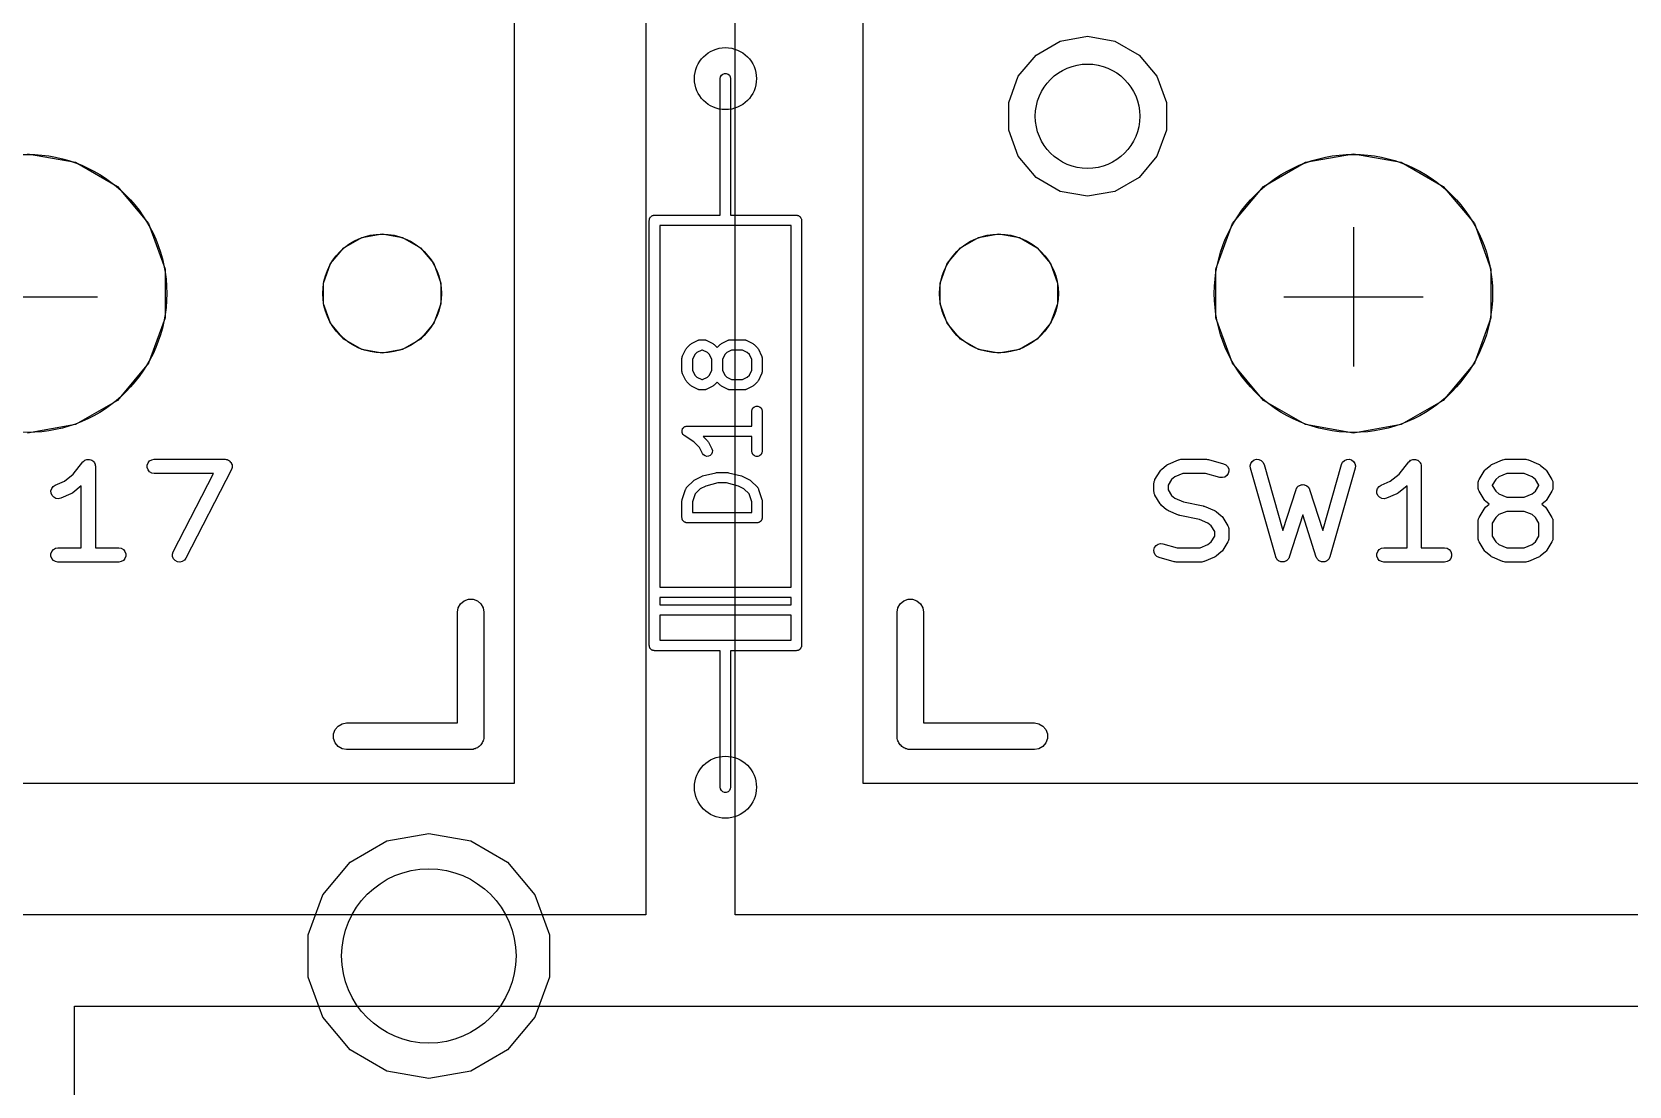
# Model space of a CAD drawing. Header units: millimetres. Extents: x 71 to 299, y 93 to 256.
# Drawn here: x 238.26 to 261.15, y 185.42 to 200.53 of the extents above; entities that cross this region are included whole.
import ezdxf

# ---------------------------------------------------------------- set-up
doc = ezdxf.new("R2010")
doc.units = ezdxf.units.MM
for name, color, linetype in [('BLACK', 7, 'Continuous'), ('PCB', 4, 'Continuous'), ('PCB_参照', 4, 'Continuous'), ('プレート', 6, 'Continuous'), ('物理キー', 7, 'Continuous'), ('裏面', 3, 'Continuous')]:
    doc.layers.add(name, color=color, linetype=linetype)

# ---------------------------------------------------------------- blocks, each defined once
blk = doc.blocks.new('PCB詳細')
at = {"layer": 'BLACK'}
for p, q in [((188.452, -56.5811), (188.798, -56.3818)), ((188.798, -56.3818), (189.19, -56.3126)), ((189.19, -56.3126), (189.582, -56.3818)), ((189.582, -56.3818), (189.928, -56.5811)), ((188.196, -56.8863), (188.452, -56.5811)), ((189.928, -56.5811), (190.184, -56.8863)), ((183.925, -56.92), (183.93, -56.8943)), ((183.925, -58.19), (183.925, -56.92)), ((183.93, -56.8943), (183.943, -56.8718)), ((183.943, -56.8718), (183.963, -56.855)), ((183.963, -56.855), (183.987, -56.8461)), ((183.987, -56.8461), (184.013, -56.8461)), ((184.013, -56.8461), (184.037, -56.855)), ((184.037, -56.855), (184.057, -56.8718)), ((184.057, -56.8718), (184.07, -56.8943)), ((184.07, -56.8943), (184.075, -56.92)), ((184.075, -56.92), (184.075, -58.19)), ((188.06, -57.2608), (188.196, -56.8863)), ((190.184, -56.8863), (190.32, -57.2608)), ((188.06, -57.6592), (188.06, -57.2608)), ((190.32, -57.2608), (190.32, -57.6592)), ((188.196, -58.0337), (188.06, -57.6592)), ((190.32, -57.6592), (190.184, -58.0337)), ((174, -57.9985), (174.685, -58.1192)), ((174.685, -58.1192), (175.287, -58.4667)), ((188.452, -58.3389), (188.196, -58.0337)), ((190.184, -58.0337), (189.928, -58.3389)), ((191.713, -58.4667), (192.315, -58.1192)), ((192.315, -58.1192), (193, -57.9985)), ((193, -57.9985), (193.685, -58.1192)), ((193.685, -58.1192), (194.287, -58.4667)), ((183.925, -58.877), (183.925, -58.19)), ((184.075, -58.19), (184.075, -58.877)), ((188.798, -58.5382), (188.452, -58.3389)), ((189.928, -58.3389), (189.582, -58.5382)), ((175.287, -58.4667), (175.733, -58.9992)), ((189.19, -58.6074), (188.798, -58.5382)), ((189.582, -58.5382), (189.19, -58.6074)), ((191.267, -58.9992), (191.713, -58.4667)), ((194.287, -58.4667), (194.733, -58.9992)), ((175.733, -58.9992), (175.971, -59.6524)), ((182.909, -58.952), (182.91, -58.9455)), ((182.909, -65.048), (182.909, -58.952)), ((182.91, -58.939), (182.912, -58.9328)), ((182.91, -58.9455), (182.91, -58.939)), ((182.912, -58.9328), (182.914, -58.9263)), ((182.914, -58.9263), (182.917, -58.9207)), ((182.917, -58.9207), (182.919, -58.9145)), ((182.919, -58.9145), (182.923, -58.9095)), ((182.923, -58.9095), (182.927, -58.9038)), ((182.927, -58.9038), (182.932, -58.8996)), ((182.932, -58.8996), (182.936, -58.8945)), ((182.936, -58.8945), (182.941, -58.8913)), ((182.941, -58.8913), (182.946, -58.887)), ((182.946, -58.887), (182.953, -58.8848)), ((182.953, -58.8848), (182.958, -58.8815)), ((182.958, -58.8815), (182.965, -58.8804)), ((182.965, -58.8804), (182.971, -58.8781)), ((182.971, -58.8781), (182.978, -58.8781)), ((182.978, -58.8781), (182.984, -58.877)), ((182.984, -58.877), (183.925, -58.877)), ((184, -59.027), (183.059, -59.027)), ((183.059, -59.027), (183.059, -64.211)), ((184.941, -59.027), (184, -59.027)), ((184.075, -58.877), (185.016, -58.877)), ((184.941, -64.211), (184.941, -59.027)), ((185.016, -58.877), (185.022, -58.8781)), ((185.022, -58.8781), (185.029, -58.8781)), ((185.029, -58.8781), (185.035, -58.8804)), ((185.035, -58.8804), (185.042, -58.8815)), ((185.042, -58.8815), (185.047, -58.8848)), ((185.047, -58.8848), (185.053, -58.887)), ((185.053, -58.887), (185.059, -58.8913)), ((185.059, -58.8913), (185.064, -58.8945)), ((185.064, -58.8945), (185.068, -58.8996)), ((185.068, -58.8996), (185.073, -58.9038)), ((185.073, -58.9038), (185.077, -58.9095)), ((185.077, -58.9095), (185.081, -58.9145)), ((185.081, -58.9145), (185.083, -58.9207)), ((185.083, -58.9207), (185.086, -58.9263)), ((185.086, -58.9263), (185.088, -58.9328)), ((185.088, -58.9328), (185.09, -58.939)), ((185.09, -58.939), (185.09, -58.9455)), ((185.09, -58.9455), (185.091, -58.952)), ((185.091, -58.952), (185.091, -65.048)), ((191.029, -59.6524), (191.267, -58.9992)), ((194.733, -58.9992), (194.971, -59.6524)), ((178.531, -59.3457), (178.788, -59.1974)), ((178.788, -59.1974), (179.08, -59.1458)), ((179.08, -59.1458), (179.372, -59.1974)), ((179.372, -59.1974), (179.629, -59.3457)), ((187.371, -59.3457), (187.628, -59.1974)), ((187.628, -59.1974), (187.92, -59.1458)), ((187.92, -59.1458), (188.212, -59.1974)), ((188.212, -59.1974), (188.469, -59.3457)), ((178.34, -59.5729), (178.531, -59.3457)), ((179.629, -59.3457), (179.82, -59.5729)), ((187.18, -59.5729), (187.371, -59.3457)), ((188.469, -59.3457), (188.66, -59.5729)), ((175.971, -59.6524), (175.971, -60.3476)), ((178.239, -59.8517), (178.34, -59.5729)), ((179.82, -59.5729), (179.921, -59.8517)), ((187.079, -59.8517), (187.18, -59.5729)), ((188.66, -59.5729), (188.761, -59.8517)), ((191.029, -60.3476), (191.029, -59.6524)), ((194.971, -59.6524), (194.971, -60.3476)), ((178.239, -60.1483), (178.239, -59.8517)), ((179.921, -59.8517), (179.921, -60.1483)), ((187.079, -60.1483), (187.079, -59.8517)), ((188.761, -59.8517), (188.761, -60.1483)), ((178.34, -60.4271), (178.239, -60.1483)), ((179.921, -60.1483), (179.82, -60.4271)), ((187.18, -60.4271), (187.079, -60.1483)), ((188.761, -60.1483), (188.66, -60.4271)), ((175.971, -60.3476), (175.733, -61.0008)), ((191.267, -61.0008), (191.029, -60.3476)), ((194.971, -60.3476), (194.733, -61.0008)), ((178.531, -60.6543), (178.34, -60.4271)), ((179.82, -60.4271), (179.629, -60.6543)), ((187.371, -60.6543), (187.18, -60.4271)), ((188.66, -60.4271), (188.469, -60.6543)), ((178.788, -60.8026), (178.531, -60.6543)), ((179.08, -60.8541), (178.788, -60.8026)), ((179.372, -60.8026), (179.08, -60.8541)), ((179.629, -60.6543), (179.372, -60.8026)), ((183.385, -60.895), (183.433, -60.7998)), ((183.433, -60.7998), (183.44, -60.7901)), ((183.44, -60.7901), (183.447, -60.7803)), ((183.447, -60.7803), (183.495, -60.7327)), ((183.495, -60.7327), (183.504, -60.7258)), ((183.504, -60.7258), (183.514, -60.7186)), ((183.514, -60.7186), (183.609, -60.671)), ((183.562, -60.8778), (183.527, -60.9463)), ((183.592, -60.8474), (183.562, -60.8778)), ((183.661, -60.8131), (183.592, -60.8474)), ((183.609, -60.671), (183.613, -60.6698)), ((183.613, -60.6698), (183.617, -60.6676)), ((183.617, -60.6676), (183.626, -60.6661)), ((183.626, -60.6661), (183.634, -60.6636)), ((183.634, -60.6636), (183.639, -60.6638)), ((183.639, -60.6638), (183.643, -60.6631)), ((183.643, -60.6631), (183.69, -60.6631)), ((183.673, -60.8131), (183.661, -60.8131)), ((183.741, -60.8474), (183.673, -60.8131)), ((183.69, -60.6631), (183.695, -60.6638)), ((183.695, -60.6638), (183.699, -60.6636)), ((183.699, -60.6636), (183.707, -60.6661)), ((183.707, -60.6661), (183.716, -60.6676)), ((183.716, -60.6676), (183.72, -60.6698)), ((183.72, -60.6698), (183.724, -60.671)), ((183.724, -60.671), (183.819, -60.7186)), ((183.772, -60.8778), (183.741, -60.8474)), ((183.806, -60.9463), (183.772, -60.8778)), ((183.819, -60.7186), (183.829, -60.7258)), ((183.829, -60.7258), (183.839, -60.7327)), ((183.839, -60.7327), (183.881, -60.7749)), ((183.881, -60.7749), (183.923, -60.7327)), ((183.923, -60.7327), (183.933, -60.7258)), ((183.933, -60.7258), (183.943, -60.7186)), ((183.943, -60.7186), (184.038, -60.671)), ((183.99, -60.8778), (183.956, -60.9463)), ((184.021, -60.8474), (183.99, -60.8778)), ((184.089, -60.8131), (184.021, -60.8474)), ((184.038, -60.671), (184.042, -60.6698)), ((184.042, -60.6698), (184.046, -60.6676)), ((184.046, -60.6676), (184.054, -60.6661)), ((184.054, -60.6661), (184.063, -60.6636)), ((184.063, -60.6636), (184.067, -60.6638)), ((184.067, -60.6638), (184.071, -60.6631)), ((184.071, -60.6631), (184.262, -60.6631)), ((184.244, -60.8131), (184.089, -60.8131)), ((184.313, -60.8474), (184.244, -60.8131)), ((184.262, -60.6631), (184.266, -60.6638)), ((184.266, -60.6638), (184.27, -60.6636)), ((184.27, -60.6636), (184.279, -60.6661)), ((184.279, -60.6661), (184.288, -60.6676)), ((184.288, -60.6676), (184.291, -60.6698)), ((184.291, -60.6698), (184.295, -60.671)), ((184.295, -60.671), (184.391, -60.7186)), ((184.343, -60.8778), (184.313, -60.8474)), ((184.377, -60.9463), (184.343, -60.8778)), ((184.391, -60.7186), (184.4, -60.7258)), ((184.4, -60.7258), (184.41, -60.7327)), ((184.41, -60.7327), (184.458, -60.7803)), ((184.458, -60.7803), (184.465, -60.7901)), ((184.465, -60.7901), (184.472, -60.7998)), ((184.472, -60.7998), (184.519, -60.895)), ((187.628, -60.8026), (187.371, -60.6543)), ((187.92, -60.8541), (187.628, -60.8026)), ((188.212, -60.8026), (187.92, -60.8541)), ((188.469, -60.6543), (188.212, -60.8026)), ((175.733, -61.0008), (175.287, -61.5332)), ((183.377, -60.9286), (183.378, -60.9243)), ((183.377, -61.119), (183.377, -60.9286)), ((183.378, -60.92), (183.38, -60.9116)), ((183.378, -60.9243), (183.378, -60.92)), ((183.38, -60.9116), (183.382, -60.9029)), ((183.382, -60.9029), (183.384, -60.8992)), ((183.384, -60.8992), (183.385, -60.895)), ((183.527, -60.9463), (183.527, -61.1013)), ((183.527, -61.1013), (183.562, -61.1699)), ((183.772, -61.1699), (183.806, -61.1013)), ((183.806, -61.1013), (183.806, -60.9463)), ((183.956, -60.9463), (183.956, -61.1013)), ((183.956, -61.1013), (183.99, -61.1699)), ((184.343, -61.1699), (184.377, -61.1013)), ((184.377, -61.1013), (184.377, -60.9463)), ((184.519, -60.895), (184.521, -60.8992)), ((184.521, -60.8992), (184.523, -60.9029)), ((184.523, -60.9029), (184.524, -60.9116)), ((184.524, -60.9116), (184.527, -60.92)), ((184.527, -60.92), (184.527, -60.9243)), ((184.527, -60.9243), (184.527, -60.9286)), ((184.527, -60.9286), (184.527, -61.119)), ((191.713, -61.5332), (191.267, -61.0008)), ((194.733, -61.0008), (194.287, -61.5332)), ((183.378, -61.1233), (183.377, -61.119)), ((183.378, -61.1276), (183.378, -61.1233)), ((183.38, -61.136), (183.378, -61.1276)), ((183.382, -61.1447), (183.38, -61.136)), ((183.384, -61.1484), (183.382, -61.1447)), ((183.385, -61.1526), (183.384, -61.1484)), ((183.433, -61.2478), (183.385, -61.1526)), ((183.44, -61.2575), (183.433, -61.2478)), ((183.447, -61.2673), (183.44, -61.2575)), ((183.495, -61.3149), (183.447, -61.2673)), ((183.504, -61.3218), (183.495, -61.3149)), ((183.514, -61.329), (183.504, -61.3218)), ((183.609, -61.3766), (183.514, -61.329)), ((183.562, -61.1699), (183.592, -61.2003)), ((183.592, -61.2003), (183.661, -61.2345)), ((183.661, -61.2345), (183.673, -61.2345)), ((183.673, -61.2345), (183.741, -61.2003)), ((183.819, -61.329), (183.724, -61.3766)), ((183.741, -61.2003), (183.772, -61.1699)), ((183.829, -61.3218), (183.819, -61.329)), ((183.839, -61.3149), (183.829, -61.3218)), ((183.881, -61.2727), (183.839, -61.3149)), ((183.923, -61.3149), (183.881, -61.2727)), ((183.933, -61.3218), (183.923, -61.3149)), ((183.943, -61.329), (183.933, -61.3218)), ((184.038, -61.3766), (183.943, -61.329)), ((183.99, -61.1699), (184.021, -61.2003)), ((184.021, -61.2003), (184.089, -61.2345)), ((184.089, -61.2345), (184.244, -61.2345)), ((184.244, -61.2345), (184.313, -61.2003)), ((184.391, -61.329), (184.295, -61.3766)), ((184.313, -61.2003), (184.343, -61.1699)), ((184.4, -61.3218), (184.391, -61.329)), ((184.41, -61.3149), (184.4, -61.3218)), ((184.458, -61.2673), (184.41, -61.3149)), ((184.465, -61.2575), (184.458, -61.2673)), ((184.472, -61.2478), (184.465, -61.2575)), ((184.519, -61.1526), (184.472, -61.2478)), ((184.521, -61.1484), (184.519, -61.1526)), ((184.523, -61.1447), (184.521, -61.1484)), ((184.524, -61.136), (184.523, -61.1447)), ((184.527, -61.1276), (184.524, -61.136)), ((184.527, -61.119), (184.527, -61.1233)), ((184.527, -61.1233), (184.527, -61.1276)), ((175.287, -61.5332), (174.685, -61.8808)), ((183.613, -61.3778), (183.609, -61.3766)), ((183.617, -61.38), (183.613, -61.3778)), ((183.626, -61.3815), (183.617, -61.38)), ((183.634, -61.384), (183.626, -61.3815)), ((183.639, -61.3838), (183.634, -61.384)), ((183.643, -61.3845), (183.639, -61.3838)), ((183.69, -61.3845), (183.643, -61.3845)), ((183.695, -61.3838), (183.69, -61.3845)), ((183.699, -61.384), (183.695, -61.3838)), ((183.707, -61.3815), (183.699, -61.384)), ((183.716, -61.38), (183.707, -61.3815)), ((183.72, -61.3778), (183.716, -61.38)), ((183.724, -61.3766), (183.72, -61.3778)), ((184.042, -61.3778), (184.038, -61.3766)), ((184.046, -61.38), (184.042, -61.3778)), ((184.054, -61.3815), (184.046, -61.38)), ((184.063, -61.384), (184.054, -61.3815)), ((184.067, -61.3838), (184.063, -61.384)), ((184.071, -61.3845), (184.067, -61.3838)), ((184.262, -61.3845), (184.071, -61.3845)), ((184.266, -61.3838), (184.262, -61.3845)), ((184.27, -61.384), (184.266, -61.3838)), ((184.279, -61.3815), (184.27, -61.384)), ((184.288, -61.38), (184.279, -61.3815)), ((184.291, -61.3778), (184.288, -61.38)), ((184.295, -61.3766), (184.291, -61.3778)), ((192.315, -61.8808), (191.713, -61.5332)), ((194.287, -61.5332), (193.685, -61.8808)), ((184.377, -61.6905), (184.382, -61.6648)), ((184.377, -61.9012), (184.377, -61.6905)), ((184.382, -61.6648), (184.395, -61.6423)), ((184.395, -61.6423), (184.415, -61.6255)), ((184.415, -61.6255), (184.439, -61.6166)), ((184.439, -61.6166), (184.465, -61.6166)), ((184.465, -61.6166), (184.49, -61.6255)), ((184.49, -61.6255), (184.51, -61.6423)), ((184.51, -61.6423), (184.523, -61.6648)), ((184.523, -61.6648), (184.527, -61.6905)), ((184.527, -61.6905), (184.527, -62.2619)), ((174.685, -61.8808), (174, -62.0015)), ((183.378, -61.9714), (183.379, -61.9673)), ((183.379, -61.9803), (183.378, -61.9714)), ((183.379, -61.9632), (183.382, -61.9548)), ((183.379, -61.9673), (183.379, -61.9632)), ((183.379, -61.9892), (183.379, -61.9803)), ((183.38, -61.9931), (183.379, -61.9892)), ((183.38, -61.9973), (183.38, -61.9931)), ((183.384, -62.0053), (183.38, -61.9973)), ((183.382, -61.9548), (183.384, -61.9461)), ((183.384, -61.9461), (183.386, -61.9426)), ((183.387, -62.0137), (183.384, -62.0053)), ((183.386, -61.9426), (183.387, -61.9387)), ((183.387, -61.9387), (183.393, -61.9318)), ((183.39, -62.0169), (183.387, -62.0137)), ((183.392, -62.0206), (183.39, -62.0169)), ((183.398, -62.0268), (183.392, -62.0206)), ((183.393, -61.9318), (183.398, -61.9244)), ((183.398, -61.9244), (183.402, -61.9219)), ((183.402, -61.9219), (183.404, -61.9187)), ((183.404, -61.9187), (183.412, -61.9143)), ((183.412, -61.9143), (183.419, -61.909)), ((183.419, -61.909), (183.423, -61.9078)), ((183.423, -61.9078), (183.427, -61.9057)), ((183.427, -61.9057), (183.436, -61.9042)), ((183.436, -61.9042), (183.444, -61.9016)), ((183.444, -61.9016), (183.448, -61.9019)), ((183.448, -61.9019), (183.452, -61.9012)), ((183.452, -61.9012), (184.377, -61.9012)), ((193, -62.0015), (192.315, -61.8808)), ((193.685, -61.8808), (193, -62.0015)), ((183.404, -62.0336), (183.398, -62.0268)), ((183.408, -62.0357), (183.404, -62.0336)), ((183.411, -62.0386), (183.408, -62.0357)), ((183.547, -62.1297), (183.411, -62.0386)), ((183.629, -62.2111), (183.547, -62.1297)), ((183.671, -62.2954), (183.629, -62.2111)), ((184.377, -62.0512), (183.681, -62.0512)), ((183.681, -62.0512), (183.744, -62.1136)), ((183.744, -62.1136), (183.75, -62.1235)), ((183.75, -62.1235), (183.758, -62.1331)), ((183.758, -62.1331), (183.805, -62.2284)), ((183.805, -62.2284), (183.813, -62.2533)), ((183.813, -62.2533), (183.811, -62.2793)), ((184.377, -62.2619), (184.377, -62.0512)), ((174.653, -62.5895), (174.792, -62.4161)), ((174.792, -62.4153), (174.793, -62.4142)), ((174.792, -62.4161), (174.792, -62.4153)), ((174.793, -62.4142), (174.806, -62.4036)), ((174.806, -62.4036), (174.818, -62.3927)), ((174.818, -62.3927), (174.819, -62.3923)), ((174.819, -62.3923), (174.82, -62.3915)), ((174.82, -62.3915), (174.836, -62.3859)), ((174.836, -62.3859), (174.851, -62.3799)), ((174.851, -62.3799), (174.852, -62.3799)), ((174.852, -62.3799), (174.853, -62.3795)), ((174.853, -62.3795), (174.87, -62.3795)), ((174.87, -62.3795), (174.886, -62.3791)), ((174.886, -62.3791), (174.887, -62.3795)), ((174.887, -62.3795), (174.888, -62.3795)), ((174.888, -62.3795), (174.904, -62.3851)), ((174.904, -62.3851), (174.92, -62.3904)), ((174.92, -62.3904), (174.921, -62.3911)), ((174.921, -62.3911), (174.922, -62.3915)), ((174.922, -62.3915), (174.934, -62.4021)), ((174.934, -62.4021), (174.947, -62.4124)), ((174.947, -62.4124), (174.948, -62.4134)), ((174.948, -62.4134), (174.949, -62.4142)), ((174.949, -62.4142), (174.957, -62.4285)), ((174.957, -62.4285), (174.965, -62.4426)), ((174.965, -62.4426), (174.966, -62.4437)), ((174.966, -62.4437), (174.966, -62.4448)), ((174.966, -62.4448), (174.969, -62.461)), ((174.969, -62.461), (174.972, -62.4771)), ((174.972, -62.4771), (174.972, -62.4783)), ((174.972, -62.4783), (174.972, -62.4795)), ((174.972, -62.4795), (174.972, -63.6479)), ((175.714, -62.4619), (175.726, -62.4287)), ((175.714, -62.4972), (175.714, -62.4619)), ((175.726, -62.4287), (175.749, -62.4017)), ((175.749, -62.4017), (175.78, -62.3841)), ((175.78, -62.3841), (175.814, -62.3779)), ((175.814, -62.3779), (176.83, -62.3779)), ((176.83, -62.3779), (176.845, -62.3806)), ((176.845, -62.3806), (176.86, -62.3825)), ((176.86, -62.3825), (176.863, -62.3836)), ((176.863, -62.3836), (176.865, -62.3841)), ((176.865, -62.3841), (176.878, -62.3917)), ((176.878, -62.3917), (176.892, -62.3986)), ((176.892, -62.3986), (176.893, -62.4004)), ((176.893, -62.4004), (176.896, -62.4017)), ((176.896, -62.4017), (176.905, -62.4134)), ((176.905, -62.4134), (176.916, -62.4245)), ((176.916, -62.4245), (176.917, -62.4268)), ((176.917, -62.4268), (176.918, -62.4287)), ((176.918, -62.4287), (176.923, -62.443)), ((176.923, -62.443), (176.929, -62.457)), ((176.929, -62.457), (176.929, -62.4595)), ((176.929, -62.4595), (176.93, -62.4619)), ((176.93, -62.4619), (176.93, -62.4771)), ((176.93, -62.4771), (176.931, -62.4923)), ((183.687, -62.3164), (183.671, -62.2954)), ((183.708, -62.3307), (183.687, -62.3164)), ((183.734, -62.3368), (183.708, -62.3307)), ((183.759, -62.3338), (183.734, -62.3368)), ((183.783, -62.3221), (183.759, -62.3338)), ((183.801, -62.3032), (183.783, -62.3221)), ((183.811, -62.2793), (183.801, -62.3032)), ((184.382, -62.2876), (184.377, -62.2619)), ((184.395, -62.3101), (184.382, -62.2876)), ((184.415, -62.3269), (184.395, -62.3101)), ((184.439, -62.3358), (184.415, -62.3269)), ((184.465, -62.3358), (184.439, -62.3358)), ((184.49, -62.3269), (184.465, -62.3358)), ((184.51, -62.3101), (184.49, -62.3269)), ((184.523, -62.2876), (184.51, -62.3101)), ((184.527, -62.2619), (184.523, -62.2876)), ((190.25, -62.5224), (190.322, -62.4619)), ((190.322, -62.4619), (190.336, -62.4544)), ((190.336, -62.4544), (190.348, -62.4462)), ((190.348, -62.4462), (190.493, -62.3857)), ((190.493, -62.3857), (190.496, -62.3852)), ((190.496, -62.3852), (190.498, -62.3841)), ((190.498, -62.3841), (190.513, -62.3814)), ((190.513, -62.3814), (190.528, -62.378)), ((190.528, -62.378), (190.53, -62.3783)), ((190.53, -62.3783), (190.533, -62.3779)), ((190.533, -62.3779), (190.895, -62.3779)), ((190.895, -62.3779), (190.909, -62.3803)), ((190.909, -62.3803), (190.923, -62.3816)), ((190.923, -62.3816), (191.14, -62.4421)), ((191.14, -62.4421), (191.172, -62.4573)), ((191.172, -62.4573), (191.197, -62.4825)), ((191.197, -62.4825), (191.212, -62.5146)), ((191.52, -62.4723), (191.528, -62.4381)), ((191.523, -62.5074), (191.52, -62.4723)), ((191.528, -62.4381), (191.548, -62.4089)), ((191.548, -62.4089), (191.577, -62.3882)), ((191.577, -62.3882), (191.611, -62.3785)), ((191.611, -62.3785), (191.646, -62.381)), ((191.646, -62.381), (191.678, -62.3953)), ((191.678, -62.3953), (191.703, -62.4199)), ((191.703, -62.4199), (191.719, -62.4516)), ((191.719, -62.4516), (191.99, -63.399)), ((192.559, -63.399), (192.83, -62.4516)), ((192.83, -62.4516), (192.845, -62.4199)), ((192.845, -62.4199), (192.871, -62.3953)), ((192.871, -62.3953), (192.903, -62.381)), ((192.903, -62.381), (192.938, -62.3785)), ((192.938, -62.3785), (192.972, -62.3882)), ((192.972, -62.3882), (193, -62.4089)), ((193, -62.4089), (193.02, -62.4381)), ((193.02, -62.4381), (193.029, -62.4723)), ((193.029, -62.4723), (193.025, -62.5074)), ((193.653, -62.5895), (193.792, -62.4161)), ((193.792, -62.4153), (193.793, -62.4142)), ((193.792, -62.4161), (193.792, -62.4153)), ((193.793, -62.4142), (193.806, -62.4036)), ((193.806, -62.4036), (193.818, -62.3927)), ((193.818, -62.3927), (193.819, -62.3923)), ((193.819, -62.3923), (193.82, -62.3915)), ((193.82, -62.3915), (193.836, -62.3859)), ((193.836, -62.3859), (193.851, -62.3799)), ((193.851, -62.3799), (193.852, -62.3799)), ((193.852, -62.3799), (193.853, -62.3795)), ((193.853, -62.3795), (193.87, -62.3795)), ((193.87, -62.3795), (193.886, -62.3791)), ((193.886, -62.3791), (193.887, -62.3795)), ((193.887, -62.3795), (193.888, -62.3795)), ((193.888, -62.3795), (193.904, -62.3851)), ((193.904, -62.3851), (193.92, -62.3904)), ((193.92, -62.3904), (193.921, -62.3911)), ((193.921, -62.3911), (193.922, -62.3915)), ((193.922, -62.3915), (193.934, -62.4021)), ((193.934, -62.4021), (193.947, -62.4124)), ((193.947, -62.4124), (193.948, -62.4134)), ((193.948, -62.4134), (193.949, -62.4142)), ((193.949, -62.4142), (193.957, -62.4285)), ((193.957, -62.4285), (193.965, -62.4426)), ((193.965, -62.4426), (193.966, -62.4437)), ((193.966, -62.4437), (193.966, -62.4448)), ((193.966, -62.4448), (193.969, -62.461)), ((193.969, -62.461), (193.972, -62.4771)), ((193.972, -62.4771), (193.972, -62.4783)), ((193.972, -62.4783), (193.972, -62.4795)), ((193.972, -62.4795), (193.972, -63.6479)), ((194.894, -62.5224), (194.967, -62.4619)), ((194.967, -62.4619), (194.98, -62.4544)), ((194.98, -62.4544), (194.993, -62.4462)), ((194.993, -62.4462), (195.138, -62.3857)), ((195.138, -62.3857), (195.14, -62.3852)), ((195.14, -62.3852), (195.142, -62.3841)), ((195.142, -62.3841), (195.158, -62.3814)), ((195.158, -62.3814), (195.172, -62.378)), ((195.172, -62.378), (195.175, -62.3783)), ((195.175, -62.3783), (195.177, -62.3779)), ((195.177, -62.3779), (195.467, -62.3779)), ((195.467, -62.3779), (195.47, -62.3783)), ((195.47, -62.3783), (195.472, -62.378)), ((195.472, -62.378), (195.487, -62.3814)), ((195.487, -62.3814), (195.502, -62.3841)), ((195.502, -62.3841), (195.504, -62.3852)), ((195.504, -62.3852), (195.507, -62.3857)), ((195.507, -62.3857), (195.652, -62.4462)), ((195.652, -62.4462), (195.664, -62.4544)), ((195.664, -62.4544), (195.678, -62.4619)), ((195.678, -62.4619), (195.75, -62.5224)), ((174.396, -62.7486), (174.527, -62.694)), ((174.527, -62.694), (174.653, -62.5895)), ((175.726, -62.5303), (175.714, -62.4972)), ((175.749, -62.5574), (175.726, -62.5303)), ((175.78, -62.575), (175.749, -62.5574)), ((175.814, -62.5811), (175.78, -62.575)), ((176.664, -62.5811), (175.814, -62.5811)), ((176.087, -63.7031), (176.664, -62.5811)), ((176.921, -62.526), (176.267, -63.796)), ((176.925, -62.5115), (176.921, -62.526)), ((176.93, -62.4972), (176.925, -62.5115)), ((176.931, -62.4923), (176.93, -62.4947)), ((176.93, -62.4947), (176.93, -62.4972)), ((183.447, -62.7803), (183.542, -62.6851)), ((183.542, -62.6851), (183.552, -62.6782)), ((183.552, -62.6782), (183.562, -62.671)), ((183.562, -62.671), (183.657, -62.6234)), ((183.657, -62.6234), (183.665, -62.6211)), ((183.665, -62.6211), (183.672, -62.6177)), ((183.672, -62.6177), (183.863, -62.5701)), ((183.863, -62.5701), (183.872, -62.5694)), ((183.872, -62.5694), (183.881, -62.5679)), ((183.881, -62.5679), (184.024, -62.5679)), ((184.024, -62.5679), (184.033, -62.5694)), ((184.033, -62.5694), (184.042, -62.5701)), ((184.042, -62.5701), (184.232, -62.6177)), ((184.232, -62.6177), (184.24, -62.6211)), ((184.24, -62.6211), (184.248, -62.6234)), ((184.248, -62.6234), (184.343, -62.671)), ((184.343, -62.671), (184.353, -62.6782)), ((184.353, -62.6782), (184.363, -62.6851)), ((184.363, -62.6851), (184.458, -62.7803)), ((190.141, -62.7214), (190.142, -62.7118)), ((190.142, -62.7118), (190.143, -62.7021)), ((190.143, -62.7021), (190.145, -62.6946)), ((190.145, -62.6946), (190.147, -62.6867)), ((190.147, -62.6867), (190.152, -62.6782)), ((190.152, -62.6782), (190.155, -62.6692)), ((190.155, -62.6692), (190.228, -62.5482)), ((190.228, -62.5482), (190.239, -62.5354)), ((190.239, -62.5354), (190.25, -62.5224)), ((190.393, -62.6675), (190.344, -62.7496)), ((190.441, -62.6279), (190.393, -62.6675)), ((190.553, -62.5811), (190.441, -62.6279)), ((190.882, -62.5811), (190.553, -62.5811)), ((191.086, -62.6379), (190.882, -62.5811)), ((191.121, -62.6413), (191.086, -62.6379)), ((191.155, -62.6325), (191.121, -62.6413)), ((191.184, -62.6125), (191.155, -62.6325)), ((191.205, -62.5838), (191.184, -62.6125)), ((191.214, -62.5498), (191.205, -62.5838)), ((191.212, -62.5146), (191.214, -62.5498)), ((191.886, -63.7774), (191.523, -62.5074)), ((193.025, -62.5074), (192.662, -63.7774)), ((193.396, -62.7486), (193.527, -62.694)), ((193.527, -62.694), (193.653, -62.5895)), ((194.785, -62.7214), (194.787, -62.7118)), ((194.787, -62.7021), (194.79, -62.6946)), ((194.787, -62.7118), (194.787, -62.7021)), ((194.79, -62.6946), (194.791, -62.6867)), ((194.791, -62.6867), (194.796, -62.6782)), ((194.796, -62.6782), (194.8, -62.6692)), ((194.8, -62.6692), (194.872, -62.5482)), ((194.872, -62.5482), (194.883, -62.5354)), ((194.883, -62.5354), (194.894, -62.5224)), ((195.038, -62.6675), (194.988, -62.7496)), ((195.085, -62.6279), (195.038, -62.6675)), ((195.197, -62.5811), (195.085, -62.6279)), ((195.447, -62.5811), (195.197, -62.5811)), ((195.559, -62.6279), (195.447, -62.5811)), ((195.607, -62.6675), (195.559, -62.6279)), ((195.656, -62.7496), (195.607, -62.6675)), ((195.75, -62.5224), (195.761, -62.5354)), ((195.761, -62.5354), (195.772, -62.5482)), ((195.772, -62.5482), (195.845, -62.6692)), ((195.845, -62.6692), (195.848, -62.6782)), ((195.848, -62.6782), (195.853, -62.6867)), ((195.853, -62.6867), (195.855, -62.6946)), ((195.855, -62.6946), (195.857, -62.7021)), ((195.857, -62.7021), (195.858, -62.7118)), ((195.858, -62.7118), (195.859, -62.7214)), ((174.335, -62.8293), (174.345, -62.7957)), ((174.336, -62.8646), (174.335, -62.8293)), ((174.35, -62.8971), (174.336, -62.8646)), ((174.345, -62.7957), (174.367, -62.7676)), ((174.374, -62.9231), (174.35, -62.8971)), ((174.367, -62.7676), (174.396, -62.7486)), ((174.405, -62.9393), (174.374, -62.9231)), ((174.44, -62.9439), (174.405, -62.9393)), ((174.475, -62.9362), (174.44, -62.9439)), ((174.62, -62.8757), (174.475, -62.9362)), ((174.632, -62.8675), (174.62, -62.8757)), ((174.646, -62.86), (174.632, -62.8675)), ((174.769, -62.7569), (174.646, -62.86)), ((174.769, -63.6479), (174.769, -62.7569)), ((183.381, -62.9525), (183.429, -62.8096)), ((183.429, -62.8096), (183.431, -62.8058)), ((183.431, -62.8058), (183.432, -62.8016)), ((183.432, -62.8016), (183.437, -62.7944)), ((183.437, -62.7944), (183.441, -62.7867)), ((183.441, -62.7867), (183.444, -62.7838)), ((183.444, -62.7838), (183.447, -62.7803)), ((183.566, -62.8738), (183.527, -62.9884)), ((183.64, -62.7997), (183.566, -62.8738)), ((183.717, -62.7612), (183.64, -62.7997)), ((183.89, -62.7179), (183.717, -62.7612)), ((184.015, -62.7179), (183.89, -62.7179)), ((184.188, -62.7612), (184.015, -62.7179)), ((184.265, -62.7997), (184.188, -62.7612)), ((184.339, -62.8738), (184.265, -62.7997)), ((184.377, -62.9884), (184.339, -62.8738)), ((184.458, -62.7803), (184.46, -62.7838)), ((184.46, -62.7838), (184.464, -62.7867)), ((184.464, -62.7867), (184.468, -62.7944)), ((184.468, -62.7944), (184.473, -62.8016)), ((184.473, -62.8016), (184.474, -62.8058)), ((184.474, -62.8058), (184.476, -62.8096)), ((184.476, -62.8096), (184.524, -62.9525)), ((190.141, -62.8424), (190.141, -62.7214)), ((190.142, -62.852), (190.141, -62.8424)), ((190.143, -62.8617), (190.142, -62.852)), ((190.145, -62.8692), (190.143, -62.8617)), ((190.147, -62.8771), (190.145, -62.8692)), ((190.152, -62.8856), (190.147, -62.8771)), ((190.155, -62.8947), (190.152, -62.8856)), ((190.228, -63.0156), (190.155, -62.8947)), ((190.344, -62.7496), (190.344, -62.8142)), ((190.344, -62.8142), (190.393, -62.8963)), ((190.393, -62.8963), (190.441, -62.9359)), ((190.441, -62.9359), (190.563, -62.9868)), ((191.99, -63.399), (192.178, -62.8114)), ((192.178, -62.8114), (192.179, -62.8078)), ((192.179, -62.8078), (192.18, -62.8039)), ((192.18, -62.8039), (192.188, -62.7923)), ((192.188, -62.7923), (192.194, -62.7802)), ((192.194, -62.7802), (192.197, -62.7775)), ((192.197, -62.7775), (192.199, -62.7741)), ((192.199, -62.7741), (192.21, -62.7657)), ((192.21, -62.7657), (192.22, -62.7565)), ((192.22, -62.7565), (192.224, -62.7549)), ((192.224, -62.7549), (192.227, -62.7525)), ((192.227, -62.7525), (192.24, -62.7483)), ((192.24, -62.7483), (192.253, -62.7431)), ((192.253, -62.7431), (192.257, -62.7429)), ((192.257, -62.7429), (192.261, -62.7417)), ((192.261, -62.7417), (192.274, -62.7422)), ((192.274, -62.7422), (192.288, -62.7417)), ((192.288, -62.7417), (192.292, -62.7429)), ((192.292, -62.7429), (192.296, -62.7431)), ((192.296, -62.7431), (192.309, -62.7483)), ((192.309, -62.7483), (192.322, -62.7525)), ((192.322, -62.7525), (192.325, -62.7549)), ((192.325, -62.7549), (192.329, -62.7565)), ((192.329, -62.7565), (192.339, -62.7657)), ((192.339, -62.7657), (192.349, -62.7741)), ((192.349, -62.7741), (192.352, -62.7775)), ((192.352, -62.7775), (192.355, -62.7802)), ((192.355, -62.7802), (192.361, -62.7923)), ((192.361, -62.7923), (192.368, -62.8039)), ((192.368, -62.8039), (192.369, -62.8078)), ((192.369, -62.8078), (192.371, -62.8114)), ((192.371, -62.8114), (192.559, -63.399)), ((193.335, -62.8293), (193.345, -62.7957)), ((193.336, -62.8646), (193.335, -62.8293)), ((193.35, -62.8971), (193.336, -62.8646)), ((193.345, -62.7957), (193.367, -62.7676)), ((193.374, -62.9231), (193.35, -62.8971)), ((193.367, -62.7676), (193.396, -62.7486)), ((193.405, -62.9393), (193.374, -62.9231)), ((193.44, -62.9439), (193.405, -62.9393)), ((193.475, -62.9362), (193.44, -62.9439)), ((193.62, -62.8757), (193.475, -62.9362)), ((193.632, -62.8675), (193.62, -62.8757)), ((193.646, -62.86), (193.632, -62.8675)), ((193.769, -62.7569), (193.646, -62.86)), ((193.769, -63.6479), (193.769, -62.7569)), ((194.785, -62.7819), (194.785, -62.7214)), ((194.787, -62.7915), (194.785, -62.7819)), ((194.787, -62.8012), (194.787, -62.7915)), ((194.79, -62.8087), (194.787, -62.8012)), ((194.791, -62.8167), (194.79, -62.8087)), ((194.796, -62.8251), (194.791, -62.8167)), ((194.8, -62.8342), (194.796, -62.8251)), ((194.872, -62.9551), (194.8, -62.8342)), ((194.988, -62.7496), (194.988, -62.7538)), ((194.988, -62.7538), (195.038, -62.8358)), ((195.038, -62.8358), (195.085, -62.8755)), ((195.085, -62.8755), (195.197, -62.9222)), ((195.197, -62.9222), (195.447, -62.9222)), ((195.447, -62.9222), (195.559, -62.8755)), ((195.559, -62.8755), (195.607, -62.8358)), ((195.607, -62.8358), (195.656, -62.7538)), ((195.656, -62.7538), (195.656, -62.7496)), ((195.845, -62.8342), (195.772, -62.9551)), ((195.848, -62.8251), (195.845, -62.8342)), ((195.853, -62.8167), (195.848, -62.8251)), ((195.855, -62.8087), (195.853, -62.8167)), ((195.857, -62.8012), (195.855, -62.8087)), ((195.858, -62.7915), (195.857, -62.8012)), ((195.859, -62.7819), (195.858, -62.7915)), ((195.859, -62.7214), (195.859, -62.7819)), ((183.377, -62.9762), (183.379, -62.9643)), ((183.377, -63.2143), (183.377, -62.9762)), ((183.379, -62.9643), (183.381, -62.9525)), ((183.527, -62.9884), (183.527, -63.1393)), ((183.527, -63.1393), (184.377, -63.1393)), ((184.377, -63.1393), (184.377, -62.9884)), ((184.524, -62.9525), (184.525, -62.9643)), ((184.525, -62.9643), (184.527, -62.9762)), ((184.527, -62.9762), (184.527, -63.2143)), ((190.239, -63.0284), (190.228, -63.0156)), ((190.25, -63.0414), (190.239, -63.0284)), ((190.322, -63.1019), (190.25, -63.0414)), ((190.336, -63.1094), (190.322, -63.1019)), ((190.348, -63.1176), (190.336, -63.1094)), ((190.493, -63.1781), (190.348, -63.1176)), ((190.563, -62.9868), (190.844, -63.0453)), ((190.844, -63.0453), (190.853, -63.0489)), ((190.853, -63.0489), (190.862, -63.051)), ((190.862, -63.051), (191.007, -63.1115)), ((191.007, -63.1115), (191.02, -63.1196)), ((191.02, -63.1196), (191.033, -63.1272)), ((191.033, -63.1272), (191.106, -63.1877)), ((194.8, -63.2134), (194.872, -63.0925)), ((194.883, -62.9679), (194.872, -62.9551)), ((194.872, -63.0925), (194.883, -63.0797)), ((194.894, -62.9809), (194.883, -62.9679)), ((194.883, -63.0797), (194.894, -63.0667)), ((194.946, -63.0238), (194.894, -62.9809)), ((194.894, -63.0667), (194.946, -63.0238)), ((195.197, -63.1254), (195.085, -63.1722)), ((195.447, -63.1254), (195.197, -63.1254)), ((195.559, -63.1722), (195.447, -63.1254)), ((195.75, -62.9809), (195.699, -63.0238)), ((195.699, -63.0238), (195.75, -63.0667)), ((195.761, -62.9679), (195.75, -62.9809)), ((195.75, -63.0667), (195.761, -63.0797)), ((195.772, -62.9551), (195.761, -62.9679)), ((195.761, -63.0797), (195.772, -63.0925)), ((195.772, -63.0925), (195.845, -63.2134)), ((183.379, -63.2207), (183.377, -63.2143)), ((183.379, -63.2273), (183.379, -63.2207)), ((183.381, -63.2335), (183.379, -63.2273)), ((183.382, -63.2399), (183.381, -63.2335)), ((183.385, -63.2456), (183.382, -63.2399)), ((183.387, -63.2518), (183.385, -63.2456)), ((183.392, -63.2568), (183.387, -63.2518)), ((183.395, -63.2625), (183.392, -63.2568)), ((183.4, -63.2667), (183.395, -63.2625)), ((183.404, -63.2717), (183.4, -63.2667)), ((183.41, -63.275), (183.404, -63.2717)), ((183.415, -63.2792), (183.41, -63.275)), ((183.421, -63.2815), (183.415, -63.2792)), ((183.427, -63.2848), (183.421, -63.2815)), ((183.433, -63.2859), (183.427, -63.2848)), ((183.439, -63.2881), (183.433, -63.2859)), ((183.446, -63.2881), (183.439, -63.2881)), ((183.452, -63.2893), (183.446, -63.2881)), ((184.452, -63.2893), (183.452, -63.2893)), ((184.459, -63.2881), (184.452, -63.2893)), ((184.465, -63.2881), (184.459, -63.2881)), ((184.472, -63.2859), (184.465, -63.2881)), ((184.478, -63.2848), (184.472, -63.2859)), ((184.484, -63.2815), (184.478, -63.2848)), ((184.49, -63.2792), (184.484, -63.2815)), ((184.495, -63.275), (184.49, -63.2792)), ((184.501, -63.2717), (184.495, -63.275)), ((184.505, -63.2667), (184.501, -63.2717)), ((184.51, -63.2625), (184.505, -63.2667)), ((184.513, -63.2568), (184.51, -63.2625)), ((184.517, -63.2518), (184.513, -63.2568)), ((184.52, -63.2456), (184.517, -63.2518)), ((184.523, -63.2399), (184.52, -63.2456)), ((184.524, -63.2335), (184.523, -63.2399)), ((184.526, -63.2273), (184.524, -63.2335)), ((184.527, -63.2143), (184.526, -63.2207)), ((184.526, -63.2207), (184.526, -63.2273)), ((190.503, -63.1802), (190.493, -63.1781)), ((190.512, -63.1837), (190.503, -63.1802)), ((190.793, -63.2423), (190.512, -63.1837)), ((190.915, -63.2931), (190.793, -63.2423)), ((190.962, -63.3327), (190.915, -63.2931)), ((191.012, -63.4148), (190.962, -63.3327)), ((191.106, -63.1877), (191.117, -63.2006)), ((191.117, -63.2006), (191.128, -63.2134)), ((191.128, -63.2134), (191.2, -63.3344)), ((191.2, -63.3344), (191.204, -63.3435)), ((191.204, -63.3435), (191.209, -63.3519)), ((191.209, -63.3519), (191.21, -63.3598)), ((191.21, -63.3598), (191.213, -63.3673)), ((191.213, -63.3673), (191.213, -63.3771)), ((191.213, -63.3771), (191.215, -63.3867)), ((191.215, -63.3867), (191.215, -63.5076)), ((192.274, -63.1757), (192.081, -63.7805)), ((192.468, -63.7805), (192.274, -63.1757)), ((194.785, -63.2657), (194.787, -63.2561)), ((194.785, -63.5076), (194.785, -63.2657)), ((194.787, -63.2464), (194.79, -63.2389)), ((194.787, -63.2561), (194.787, -63.2464)), ((194.79, -63.2389), (194.791, -63.231)), ((194.791, -63.231), (194.796, -63.2225)), ((194.796, -63.2225), (194.8, -63.2134)), ((195.038, -63.2118), (194.988, -63.2939)), ((194.988, -63.2939), (194.988, -63.4795)), ((195.085, -63.1722), (195.038, -63.2118)), ((195.607, -63.2118), (195.559, -63.1722)), ((195.656, -63.2939), (195.607, -63.2118)), ((195.656, -63.4795), (195.656, -63.2939)), ((195.845, -63.2134), (195.848, -63.2225)), ((195.848, -63.2225), (195.853, -63.231)), ((195.853, -63.231), (195.855, -63.2389)), ((195.855, -63.2389), (195.857, -63.2464)), ((195.857, -63.2464), (195.858, -63.2561)), ((195.858, -63.2561), (195.859, -63.2657)), ((195.859, -63.2657), (195.859, -63.5076)), ((190.151, -63.6453), (190.171, -63.6166)), ((190.171, -63.6166), (190.2, -63.5966)), ((190.2, -63.5966), (190.234, -63.5878)), ((190.234, -63.5878), (190.269, -63.5912)), ((190.269, -63.5912), (190.474, -63.6479)), ((190.803, -63.6479), (190.915, -63.6012)), ((190.915, -63.6012), (190.962, -63.5615)), ((190.962, -63.5615), (191.012, -63.4795)), ((191.012, -63.4795), (191.012, -63.4148)), ((191.2, -63.5599), (191.128, -63.6808)), ((191.204, -63.5508), (191.2, -63.5599)), ((191.209, -63.5424), (191.204, -63.5508)), ((191.21, -63.5344), (191.209, -63.5424)), ((191.213, -63.5269), (191.21, -63.5344)), ((191.215, -63.5076), (191.213, -63.5172)), ((191.213, -63.5172), (191.213, -63.5269)), ((194.787, -63.5172), (194.785, -63.5076)), ((194.787, -63.5269), (194.787, -63.5172)), ((194.79, -63.5345), (194.787, -63.5269)), ((194.791, -63.5424), (194.79, -63.5345)), ((194.796, -63.5508), (194.791, -63.5424)), ((194.8, -63.5599), (194.796, -63.5508)), ((194.872, -63.6808), (194.8, -63.5599)), ((194.988, -63.4795), (195.038, -63.5615)), ((195.038, -63.5615), (195.085, -63.6012)), ((195.085, -63.6012), (195.197, -63.6479)), ((195.447, -63.6479), (195.559, -63.6012)), ((195.559, -63.6012), (195.607, -63.5615)), ((195.607, -63.5615), (195.656, -63.4795)), ((195.845, -63.5599), (195.772, -63.6808)), ((195.848, -63.5508), (195.845, -63.5599)), ((195.853, -63.5424), (195.848, -63.5508)), ((195.855, -63.5344), (195.853, -63.5424)), ((195.857, -63.5269), (195.855, -63.5344)), ((195.858, -63.5172), (195.857, -63.5269)), ((195.859, -63.5076), (195.858, -63.5172)), ((174.335, -63.7319), (174.347, -63.6987)), ((174.335, -63.7672), (174.335, -63.7319)), ((174.347, -63.8003), (174.335, -63.7672)), ((174.347, -63.6987), (174.37, -63.6717)), ((174.37, -63.8274), (174.347, -63.8003)), ((174.37, -63.6717), (174.401, -63.6541)), ((174.401, -63.845), (174.37, -63.8274)), ((174.401, -63.6541), (174.435, -63.6479)), ((174.435, -63.8511), (174.401, -63.845)), ((174.435, -63.6479), (174.769, -63.6479)), ((175.306, -63.8511), (174.435, -63.8511)), ((174.972, -63.6479), (175.306, -63.6479)), ((175.306, -63.6479), (175.341, -63.6541)), ((175.341, -63.845), (175.306, -63.8511)), ((175.341, -63.6541), (175.372, -63.6717)), ((175.372, -63.8274), (175.341, -63.845)), ((175.372, -63.6717), (175.394, -63.6987)), ((175.394, -63.8003), (175.372, -63.8274)), ((175.394, -63.6987), (175.406, -63.7319)), ((175.406, -63.7672), (175.394, -63.8003)), ((175.406, -63.7319), (175.406, -63.7672)), ((176.076, -63.7368), (176.087, -63.7031)), ((176.078, -63.772), (176.076, -63.7368)), ((176.092, -63.8045), (176.078, -63.772)), ((176.116, -63.8304), (176.092, -63.8045)), ((176.147, -63.8466), (176.116, -63.8304)), ((176.182, -63.851), (176.147, -63.8466)), ((176.216, -63.8432), (176.182, -63.851)), ((176.246, -63.8241), (176.216, -63.8432)), ((176.267, -63.796), (176.246, -63.8241)), ((190.141, -63.6793), (190.151, -63.6453)), ((190.144, -63.7144), (190.141, -63.6793)), ((190.159, -63.7466), (190.144, -63.7144)), ((190.183, -63.7717), (190.159, -63.7466)), ((190.215, -63.7869), (190.183, -63.7717)), ((190.433, -63.8474), (190.215, -63.7869)), ((190.446, -63.8487), (190.433, -63.8474)), ((190.46, -63.8511), (190.446, -63.8487)), ((190.823, -63.8511), (190.46, -63.8511)), ((190.474, -63.6479), (190.803, -63.6479)), ((190.825, -63.8507), (190.823, -63.8511)), ((190.828, -63.851), (190.825, -63.8507)), ((190.842, -63.8477), (190.828, -63.851)), ((190.858, -63.845), (190.842, -63.8477)), ((190.86, -63.8438), (190.858, -63.845)), ((190.862, -63.8433), (190.86, -63.8438)), ((191.007, -63.7828), (190.862, -63.8433)), ((191.02, -63.7746), (191.007, -63.7828)), ((191.033, -63.7671), (191.02, -63.7746)), ((191.106, -63.7066), (191.033, -63.7671)), ((191.117, -63.6937), (191.106, -63.7066)), ((191.128, -63.6808), (191.117, -63.6937)), ((191.889, -63.7825), (191.886, -63.7774)), ((191.89, -63.788), (191.889, -63.7825)), ((191.896, -63.7983), (191.89, -63.788)), ((191.902, -63.8092), (191.896, -63.7983)), ((191.906, -63.8131), (191.902, -63.8092)), ((191.909, -63.8178), (191.906, -63.8131)), ((191.918, -63.8253), (191.909, -63.8178)), ((191.927, -63.8337), (191.918, -63.8253)), ((191.932, -63.836), (191.927, -63.8337)), ((191.937, -63.8394), (191.932, -63.836)), ((191.948, -63.8431), (191.937, -63.8394)), ((191.959, -63.8481), (191.948, -63.8431)), ((191.965, -63.8485), (191.959, -63.8481)), ((191.97, -63.8502), (191.965, -63.8485)), ((191.982, -63.8497), (191.97, -63.8502)), ((191.995, -63.8506), (191.982, -63.8497)), ((192, -63.849), (191.995, -63.8506)), ((192.006, -63.8488), (192, -63.849)), ((192.017, -63.8442), (192.006, -63.8488)), ((192.028, -63.8409), (192.017, -63.8442)), ((192.033, -63.8376), (192.028, -63.8409)), ((192.038, -63.8354), (192.033, -63.8376)), ((192.047, -63.8273), (192.038, -63.8354)), ((192.057, -63.8202), (192.047, -63.8273)), ((192.06, -63.8155), (192.057, -63.8202)), ((192.064, -63.8117), (192.06, -63.8155)), ((192.07, -63.801), (192.064, -63.8117)), ((192.077, -63.7909), (192.07, -63.801)), ((192.078, -63.7855), (192.077, -63.7909)), ((192.081, -63.7805), (192.078, -63.7855)), ((192.47, -63.7855), (192.468, -63.7805)), ((192.472, -63.7909), (192.47, -63.7855)), ((192.479, -63.801), (192.472, -63.7909)), ((192.484, -63.8117), (192.479, -63.801)), ((192.488, -63.8155), (192.484, -63.8117)), ((192.492, -63.8202), (192.488, -63.8155)), ((192.501, -63.8273), (192.492, -63.8202)), ((192.51, -63.8354), (192.501, -63.8273)), ((192.516, -63.8376), (192.51, -63.8354)), ((192.52, -63.8409), (192.516, -63.8376)), ((192.532, -63.8442), (192.52, -63.8409)), ((192.543, -63.8488), (192.532, -63.8442)), ((192.549, -63.849), (192.543, -63.8488)), ((192.554, -63.8506), (192.549, -63.849)), ((192.566, -63.8497), (192.554, -63.8506)), ((192.578, -63.8502), (192.566, -63.8497)), ((192.584, -63.8485), (192.578, -63.8502)), ((192.589, -63.8481), (192.584, -63.8485)), ((192.6, -63.8431), (192.589, -63.8481)), ((192.612, -63.8394), (192.6, -63.8431)), ((192.616, -63.836), (192.612, -63.8394)), ((192.621, -63.8337), (192.616, -63.836)), ((192.63, -63.8253), (192.621, -63.8337)), ((192.64, -63.8178), (192.63, -63.8253)), ((192.643, -63.8131), (192.64, -63.8178)), ((192.647, -63.8092), (192.643, -63.8131)), ((192.652, -63.7983), (192.647, -63.8092)), ((192.659, -63.788), (192.652, -63.7983)), ((192.66, -63.7825), (192.659, -63.788)), ((192.662, -63.7774), (192.66, -63.7825)), ((193.335, -63.7319), (193.347, -63.6987)), ((193.335, -63.7672), (193.335, -63.7319)), ((193.347, -63.8003), (193.335, -63.7672)), ((193.347, -63.6987), (193.37, -63.6717)), ((193.37, -63.8274), (193.347, -63.8003)), ((193.37, -63.6717), (193.401, -63.6541)), ((193.401, -63.845), (193.37, -63.8274)), ((193.401, -63.6541), (193.435, -63.6479)), ((193.435, -63.8511), (193.401, -63.845)), ((193.435, -63.6479), (193.769, -63.6479)), ((194.306, -63.8511), (193.435, -63.8511)), ((193.972, -63.6479), (194.306, -63.6479)), ((194.306, -63.6479), (194.341, -63.6541)), ((194.341, -63.845), (194.306, -63.8511)), ((194.341, -63.6541), (194.372, -63.6717)), ((194.372, -63.8274), (194.341, -63.845)), ((194.372, -63.6717), (194.394, -63.6987)), ((194.394, -63.8003), (194.372, -63.8274)), ((194.394, -63.6987), (194.406, -63.7319)), ((194.406, -63.7672), (194.394, -63.8003)), ((194.406, -63.7319), (194.406, -63.7672)), ((194.883, -63.6937), (194.872, -63.6808)), ((194.894, -63.7066), (194.883, -63.6937)), ((194.967, -63.7671), (194.894, -63.7066)), ((194.98, -63.7746), (194.967, -63.7671)), ((194.993, -63.7828), (194.98, -63.7746)), ((195.138, -63.8433), (194.993, -63.7828)), ((195.14, -63.8438), (195.138, -63.8433)), ((195.142, -63.845), (195.14, -63.8438)), ((195.158, -63.8477), (195.142, -63.845)), ((195.172, -63.851), (195.158, -63.8477)), ((195.175, -63.8507), (195.172, -63.851)), ((195.177, -63.8511), (195.175, -63.8507)), ((195.467, -63.8511), (195.177, -63.8511)), ((195.197, -63.6479), (195.447, -63.6479)), ((195.47, -63.8507), (195.467, -63.8511)), ((195.472, -63.851), (195.47, -63.8507)), ((195.487, -63.8477), (195.472, -63.851)), ((195.502, -63.845), (195.487, -63.8477)), ((195.504, -63.8438), (195.502, -63.845)), ((195.507, -63.8433), (195.504, -63.8438)), ((195.652, -63.7828), (195.507, -63.8433)), ((195.664, -63.7746), (195.652, -63.7828)), ((195.678, -63.7671), (195.664, -63.7746)), ((195.75, -63.7066), (195.678, -63.7671)), ((195.761, -63.6937), (195.75, -63.7066)), ((195.772, -63.6808), (195.761, -63.6937)), ((183.059, -64.211), (184.941, -64.211)), ((180.159, -64.572), (180.171, -64.5068)), ((180.171, -64.5068), (180.204, -64.4495)), ((180.204, -64.4495), (180.255, -64.407)), ((180.255, -64.407), (180.317, -64.3844)), ((180.317, -64.3844), (180.383, -64.3844)), ((180.383, -64.3844), (180.445, -64.407)), ((180.445, -64.407), (180.496, -64.4495)), ((180.496, -64.4495), (180.529, -64.5068)), ((180.529, -64.5068), (180.54, -64.572)), ((183.059, -64.361), (183.059, -64.465)), ((184.941, -64.361), (183.059, -64.361)), ((183.059, -64.465), (184.941, -64.465)), ((184.941, -64.465), (184.941, -64.361)), ((186.459, -64.572), (186.471, -64.5068)), ((186.471, -64.5068), (186.504, -64.4495)), ((186.504, -64.4495), (186.555, -64.407)), ((186.555, -64.407), (186.617, -64.3844)), ((186.617, -64.3844), (186.683, -64.3844)), ((186.683, -64.3844), (186.745, -64.407)), ((186.745, -64.407), (186.796, -64.4495)), ((186.796, -64.4495), (186.829, -64.5068)), ((186.829, -64.5068), (186.84, -64.572)), ((180.159, -66.1595), (180.159, -64.572)), ((180.54, -64.572), (180.54, -66.35)), ((184.941, -64.615), (183.059, -64.615)), ((183.059, -64.615), (183.059, -64.973)), ((184.941, -64.973), (184.941, -64.615)), ((186.459, -66.35), (186.459, -64.572)), ((186.84, -64.572), (186.84, -66.1595)), ((183.059, -64.973), (184, -64.973)), ((184, -64.973), (184.941, -64.973)), ((182.91, -65.0545), (182.909, -65.048)), ((182.91, -65.061), (182.91, -65.0545)), ((182.912, -65.0672), (182.91, -65.061)), ((182.914, -65.0737), (182.912, -65.0672)), ((182.917, -65.0793), (182.914, -65.0737)), ((182.919, -65.0855), (182.917, -65.0793)), ((182.923, -65.0905), (182.919, -65.0855)), ((182.927, -65.0962), (182.923, -65.0905)), ((182.932, -65.1004), (182.927, -65.0962)), ((182.936, -65.1055), (182.932, -65.1004)), ((182.941, -65.1087), (182.936, -65.1055)), ((182.946, -65.113), (182.941, -65.1087)), ((182.953, -65.1152), (182.946, -65.113)), ((182.958, -65.1185), (182.953, -65.1152)), ((182.965, -65.1196), (182.958, -65.1185)), ((182.971, -65.1219), (182.965, -65.1196)), ((182.978, -65.1219), (182.971, -65.1219)), ((182.984, -65.123), (182.978, -65.1219)), ((183.925, -65.123), (182.984, -65.123)), ((183.925, -65.81), (183.925, -65.123)), ((185.016, -65.123), (184.075, -65.123)), ((184.075, -65.123), (184.075, -65.81)), ((185.022, -65.1219), (185.016, -65.123)), ((185.029, -65.1219), (185.022, -65.1219)), ((185.035, -65.1196), (185.029, -65.1219)), ((185.042, -65.1185), (185.035, -65.1196)), ((185.047, -65.1152), (185.042, -65.1185)), ((185.053, -65.113), (185.047, -65.1152)), ((185.059, -65.1087), (185.053, -65.113)), ((185.064, -65.1055), (185.059, -65.1087)), ((185.068, -65.1004), (185.064, -65.1055)), ((185.073, -65.0962), (185.068, -65.1004)), ((185.077, -65.0905), (185.073, -65.0962)), ((185.081, -65.0855), (185.077, -65.0905)), ((185.083, -65.0793), (185.081, -65.0855)), ((185.086, -65.0737), (185.083, -65.0793)), ((185.088, -65.0672), (185.086, -65.0737)), ((185.09, -65.061), (185.088, -65.0672)), ((185.091, -65.048), (185.09, -65.0545)), ((185.09, -65.0545), (185.09, -65.061)), ((183.925, -67.08), (183.925, -65.81)), ((184.075, -65.81), (184.075, -67.08)), ((178.384, -66.3169), (178.407, -66.2548)), ((178.384, -66.3831), (178.384, -66.3169)), ((178.407, -66.2548), (178.45, -66.2041)), ((178.45, -66.2041), (178.507, -66.171)), ((178.507, -66.171), (178.572, -66.1595)), ((178.572, -66.1595), (180.159, -66.1595)), ((180.54, -66.35), (180.538, -66.3664)), ((180.538, -66.3664), (180.538, -66.3831)), ((186.462, -66.3664), (186.459, -66.35)), ((186.462, -66.3831), (186.462, -66.3664)), ((186.84, -66.1595), (188.428, -66.1595)), ((188.428, -66.1595), (188.493, -66.171)), ((188.493, -66.171), (188.55, -66.2041)), ((188.55, -66.2041), (188.593, -66.2548)), ((188.593, -66.2548), (188.616, -66.3169)), ((188.616, -66.3169), (188.616, -66.3831)), ((178.407, -66.4453), (178.384, -66.3831)), ((178.45, -66.4959), (178.407, -66.4453)), ((178.507, -66.529), (178.45, -66.4959)), ((178.572, -66.5405), (178.507, -66.529)), ((180.35, -66.5405), (178.572, -66.5405)), ((180.366, -66.5376), (180.35, -66.5405)), ((180.383, -66.5376), (180.366, -66.5376)), ((180.399, -66.5319), (180.383, -66.5376)), ((180.415, -66.529), (180.399, -66.5319)), ((180.43, -66.5207), (180.415, -66.529)), ((180.445, -66.515), (180.43, -66.5207)), ((180.458, -66.5043), (180.445, -66.515)), ((180.472, -66.4959), (180.458, -66.5043)), ((180.483, -66.4832), (180.472, -66.4959)), ((180.496, -66.4725), (180.483, -66.4832)), ((180.504, -66.458), (180.496, -66.4725)), ((180.515, -66.4453), (180.504, -66.458)), ((180.521, -66.4296), (180.515, -66.4453)), ((180.529, -66.4152), (180.521, -66.4296)), ((180.532, -66.3987), (180.529, -66.4152)), ((180.538, -66.3831), (180.532, -66.3987)), ((186.468, -66.3987), (186.462, -66.3831)), ((186.471, -66.4152), (186.468, -66.3987)), ((186.479, -66.4296), (186.471, -66.4152)), ((186.485, -66.4453), (186.479, -66.4296)), ((186.496, -66.458), (186.485, -66.4453)), ((186.504, -66.4725), (186.496, -66.458)), ((186.517, -66.4832), (186.504, -66.4725)), ((186.528, -66.4959), (186.517, -66.4832)), ((186.542, -66.5043), (186.528, -66.4959)), ((186.555, -66.515), (186.542, -66.5043)), ((186.57, -66.5207), (186.555, -66.515)), ((186.585, -66.529), (186.57, -66.5207)), ((186.601, -66.5319), (186.585, -66.529)), ((186.617, -66.5376), (186.601, -66.5319)), ((186.634, -66.5376), (186.617, -66.5376)), ((186.65, -66.5405), (186.634, -66.5376)), ((188.428, -66.5405), (186.65, -66.5405)), ((188.493, -66.529), (188.428, -66.5405)), ((188.55, -66.4959), (188.493, -66.529)), ((188.593, -66.4453), (188.55, -66.4959)), ((188.616, -66.3831), (188.593, -66.4453)), ((183.93, -67.1057), (183.925, -67.08)), ((183.943, -67.1282), (183.93, -67.1057)), ((183.963, -67.145), (183.943, -67.1282)), ((183.987, -67.1539), (183.963, -67.145)), ((184.013, -67.1539), (183.987, -67.1539)), ((184.037, -67.145), (184.013, -67.1539)), ((184.057, -67.1282), (184.037, -67.145)), ((184.07, -67.1057), (184.057, -67.1282)), ((184.075, -67.08), (184.07, -67.1057)), ((179.149, -67.8493), (179.75, -67.7433)), ((179.75, -67.7433), (180.351, -67.8493)), ((178.621, -68.1543), (179.149, -67.8493)), ((180.351, -67.8493), (180.879, -68.1543)), ((178.229, -68.6217), (178.621, -68.1543)), ((180.879, -68.1543), (181.271, -68.6217)), ((178.02, -69.195), (178.229, -68.6217)), ((181.271, -68.6217), (181.48, -69.195)), ((178.02, -69.805), (178.02, -69.195)), ((181.48, -69.195), (181.48, -69.805)), ((178.229, -70.3783), (178.02, -69.805)), ((181.48, -69.805), (181.271, -70.3783)), ((178.621, -70.8457), (178.229, -70.3783)), ((181.271, -70.3783), (180.879, -70.8457)), ((179.149, -71.1507), (178.621, -70.8457)), ((180.879, -70.8457), (180.351, -71.1507)), ((179.75, -71.2567), (179.149, -71.1507)), ((180.351, -71.1507), (179.75, -71.2567))]:
    blk.add_line(p, q, dxfattribs=at)
for centre, radius in [((184, -56.92), 0.4445), ((189.19, -57.46), 0.7493), ((174, -60), 1.9939), ((193, -60), 1.9939), ((179.08, -60), 0.8509), ((187.92, -60), 0.8509), ((184, -67.08), 0.4445), ((179.75, -69.5), 1.25)]:
    blk.add_circle(centre, radius, dxfattribs=at)
blk = doc.blocks.new('A$C28663')
at = {"layer": 'PCB'}
blk.add_blockref('PCB詳細', (-35.075, 145.925), dxfattribs=at)

msp = doc.modelspace()

# ---------------------------------------------------------------- linework, layer by layer
at = {"layer": 'プレート'}
for points in [[(231.172, 189.757), (231.172, 203.757), (245.172, 203.757), (245.172, 189.757)], [(250.172, 189.757), (250.172, 203.757), (264.172, 203.757), (264.172, 189.757)]]:
    msp.add_lwpolyline(points, close=True, dxfattribs=at)
msp.add_circle((243.949, 187.282), 1.25, dxfattribs=at)
at = {"layer": '物理キー', "color": 7}
for points in [[(229.338, 205.594), (247.06, 205.594), (247.06, 187.872), (229.338, 187.872), (229.338, 205.594)], [(248.338, 205.594), (266.06, 205.594), (266.06, 187.872), (248.338, 187.872), (248.338, 205.594)], [(238.871, 186.561), (266.027, 186.561), (266.027, 168.905), (238.871, 168.905), (238.871, 186.561)]]:
    msp.add_lwpolyline(points, close=True, dxfattribs=at)
for points in [[(257.199, 197.733), (257.199, 195.733)], [(237.199, 196.733), (239.199, 196.733), (239.199, 196.733), (239.199, 196.733)], [(256.199, 196.733), (258.199, 196.733), (258.199, 196.733), (258.199, 196.733)]]:
    msp.add_lwpolyline(points, dxfattribs=at)
at = {"layer": '裏面'}
msp.add_circle((243.949, 187.282), 1.25, dxfattribs=at)

# ---------------------------------------------------------------- block references
at = {"layer": 'PCB_参照'}
msp.add_blockref('A$C28663', (99.274, 110.857), dxfattribs=at)

doc.saveas('drawing.dxf')
